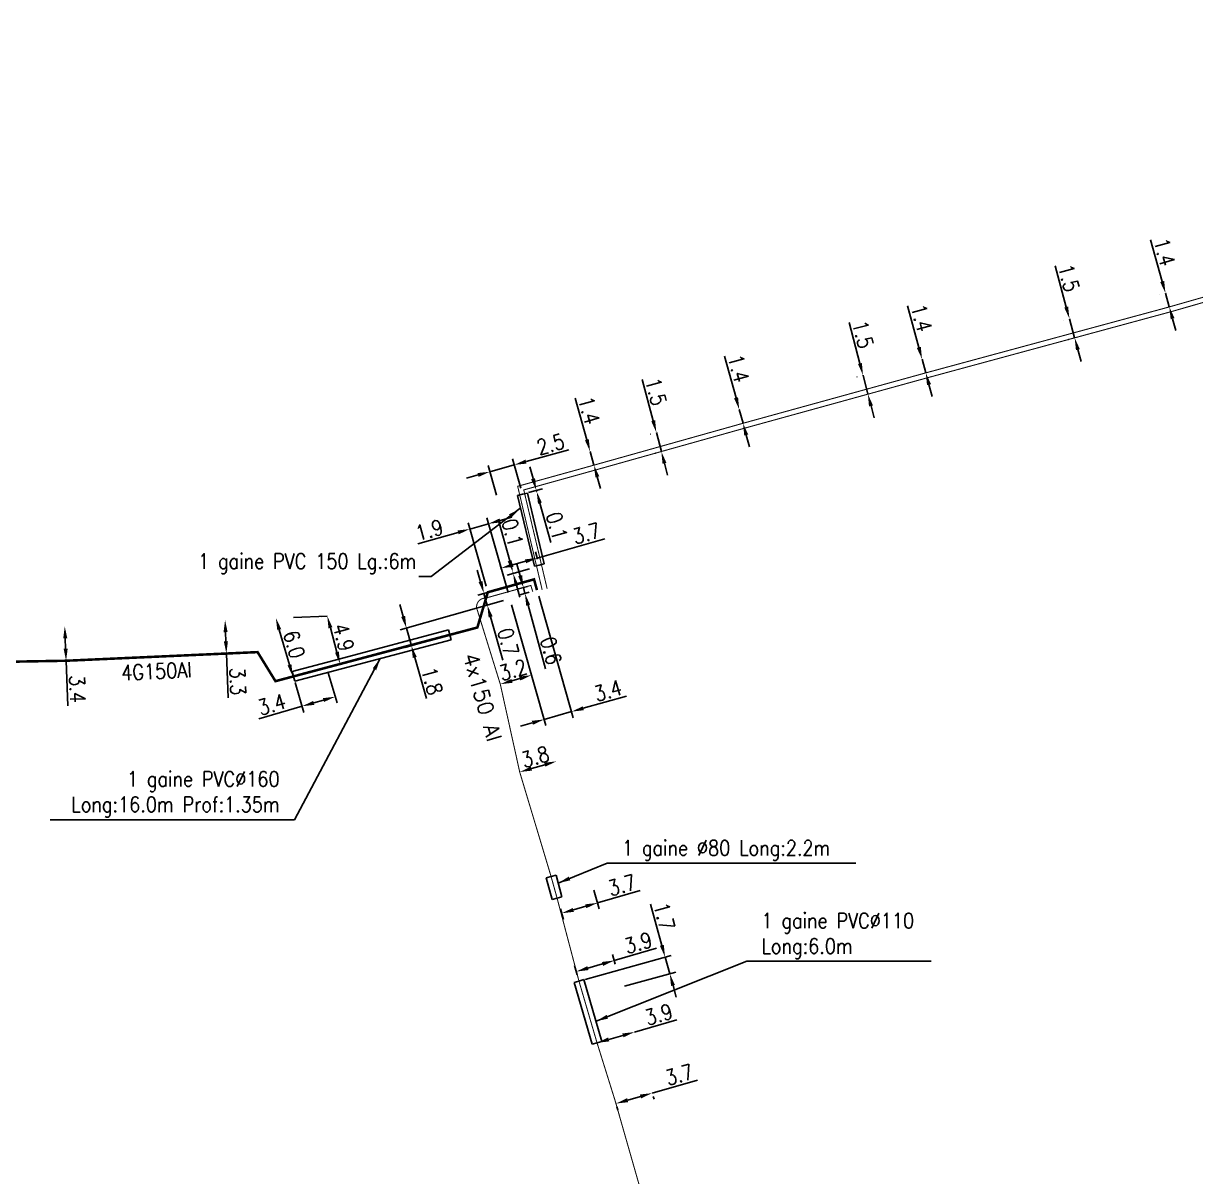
# Model space of a CAD drawing. Header units: millimetres. Extents: x 80993 to 81985, y 144000 to 145002.
# Drawn here: x 81644.3 to 81759.6, y 144456.6 to 144570 of the extents above; entities that cross this region are included whole.
import ezdxf
from ezdxf.enums import TextEntityAlignment as Align

# ---------------------------------------------------------------- set-up
doc = ezdxf.new("R2010")
doc.units = ezdxf.units.MM
doc.header["$PDMODE"] = 34
doc.linetypes.add('B_ST_AL', pattern=[2000, 1000, 1000])
doc.layers.get('Defpoints').update_dxf_attribs({"linetype": 'CONTINUOUS'})
for name, color, linetype in [('B_100', 3, 'CONTINUOUS'), ('B_110', 1, 'CONTINUOUS'), ('B_400', 7, 'CONTINUOUS')]:
    doc.layers.add(name, color=color, linetype=linetype)
doc.styles.get("Standard").update_dxf_attribs({"font": 'romans.shx', "width": 0.85})
doc.dimstyles.get("Standard").update_dxf_attribs({"dimtxt": 1.5, "dimasz": 1.2, "dimexe": 0.625, "dimexo": 0.625, "dimgap": 0.25, "dimtad": 1, "dimdec": 1, "dimzin": 0, "dimdsep": 46, "dimtxsty": 'Standard', "dimcen": -0.5, "dimadec": 0, "dimazin": 0, "dimtfac": 1, "dimtdec": 1, "dimtmove": 0, "dimatfit": 3, "dimfxl": 0, "dimtolj": 1, "dimtzin": 0, "dimarcsym": 0})

# ---------------------------------------------------------------- blocks, each defined once
blk = doc.blocks.new('*D266')
at = {"layer": 'B_100', "color": 0, "linetype": 'Continuous', "lineweight": -2, "transparency": 16777216}
blk.add_line((81692.36, 144505.34), (81693.13, 144505.56), dxfattribs=at)
at = {"layer": 'B_100', "color": 0, "linetype": 'Continuous', "transparency": 16777216}
for points in [[(81692.3, 144505.53), (81692.41, 144505.15), (81691.21, 144505.01)], [(81693.07, 144505.76), (81693.18, 144505.37), (81694.28, 144505.9)]]:
    blk.add_solid(points, dxfattribs=at)
at = {"layer": 'Defpoints', "color": 0, "linetype": 'Continuous', "transparency": 16777216}
for p in [(81694.28, 144505.9), (81694.28, 144505.9), (81691.21, 144505.01)]:
    blk.add_point(p, dxfattribs=at)
at = {"layer": 'B_100', "color": 0, "linetype": 'Continuous', "transparency": 16777216, "insert": (81692.46, 144506.41), "char_height": 1.5, "attachment_point": 5, "rotation": 16.1811}
blk.add_mtext('\\A1;3.2', dxfattribs=at)
blk = doc.blocks.new('*D267')
at = {"layer": 'B_100', "color": 0, "linetype": 'Continuous', "lineweight": -2, "transparency": 16777216}
blk.add_line((81694.27, 144496.71), (81695.59, 144497.09), dxfattribs=at)
at = {"layer": 'B_100', "color": 0, "linetype": 'Continuous', "transparency": 16777216}
for points in [[(81695.53, 144497.28), (81695.64, 144496.9), (81696.74, 144497.42)], [(81694.22, 144496.9), (81694.33, 144496.51), (81693.12, 144496.37)]]:
    blk.add_solid(points, dxfattribs=at)
at = {"layer": 'Defpoints', "color": 0, "linetype": 'Continuous', "transparency": 16777216}
for p in [(81696.74, 144497.42), (81696.74, 144497.42), (81693.12, 144496.37)]:
    blk.add_point(p, dxfattribs=at)
at = {"layer": 'B_100', "color": 0, "linetype": 'Continuous', "transparency": 16777216, "insert": (81694.65, 144497.86), "char_height": 1.5, "attachment_point": 5, "rotation": 16.1811}
blk.add_mtext('\\A1;3.8', dxfattribs=at)
blk = doc.blocks.new('*D268')
at = {"layer": 'B_100', "color": 0, "linetype": 'Continuous', "lineweight": -2, "transparency": 16777216}
for p, q in [((81700.42, 144484.75), (81700.95, 144482.89)), ((81700.78, 144483.49), (81704.98, 144484.71)), ((81697.12, 144482.91), (81697.42, 144481.87)), ((81698.4, 144482.8), (81699.63, 144483.16))]:
    blk.add_line(p, q, dxfattribs=at)
at = {"layer": 'B_100', "color": 0, "linetype": 'Continuous', "transparency": 16777216}
for points in [[(81699.57, 144483.35), (81699.68, 144482.97), (81700.78, 144483.49)], [(81698.34, 144482.99), (81698.45, 144482.61), (81697.25, 144482.47)]]:
    blk.add_solid(points, dxfattribs=at)
at = {"layer": 'Defpoints', "color": 0, "linetype": 'Continuous', "transparency": 16777216}
for p in [(81700.24, 144485.35), (81696.94, 144483.52), (81700.78, 144483.49)]:
    blk.add_point(p, dxfattribs=at)
at = {"layer": 'B_100', "color": 0, "linetype": 'Continuous', "transparency": 16777216, "insert": (81703.18, 144485.23), "char_height": 1.5, "attachment_point": 5, "rotation": 16.1811}
blk.add_mtext('\\A1;3.7', dxfattribs=at)
blk = doc.blocks.new('*D269')
at = {"layer": 'B_100', "color": 0, "linetype": 'Continuous', "lineweight": -2, "transparency": 16777216}
for p, q in [((81706.16, 144464.77), (81710.62, 144466.06)), ((81703.75, 144464.07), (81705.01, 144464.44)), ((81706.25, 144464.45), (81706.34, 144464.17)), ((81702.69, 144463.43), (81702.77, 144463.14))]:
    blk.add_line(p, q, dxfattribs=at)
at = {"layer": 'B_100', "color": 0, "linetype": 'Continuous', "transparency": 16777216}
for points in [[(81703.69, 144464.27), (81703.8, 144463.88), (81702.59, 144463.74)], [(81704.95, 144464.63), (81705.06, 144464.25), (81706.16, 144464.77)]]:
    blk.add_solid(points, dxfattribs=at)
at = {"layer": 'Defpoints', "color": 0, "linetype": 'Continuous', "transparency": 16777216}
for p in [(81706.08, 144465.06), (81702.51, 144464.03), (81706.16, 144464.77)]:
    blk.add_point(p, dxfattribs=at)
at = {"layer": 'B_100', "color": 0, "linetype": 'Continuous', "transparency": 16777216, "insert": (81708.82, 144466.58), "char_height": 1.5, "attachment_point": 5, "rotation": 16.0984}
blk.add_mtext('\\A1;3.7', dxfattribs=at)
blk = doc.blocks.new('*D392')
at = {"layer": 'B_100', "color": 0, "linetype": 'Continuous', "lineweight": -2, "transparency": 16777216}
for p, q in [((81746.91, 144542.13), (81745.81, 144546.17)), ((81746.63, 144540.8), (81746.63, 144540.8)), ((81747.74, 144539.1), (81747.23, 144540.97)), ((81747.16, 144538.94), (81747.14, 144538.93)), ((81748.06, 144537.94), (81748.38, 144536.78))]:
    blk.add_line(p, q, dxfattribs=at)
at = {"layer": 'B_100', "color": 0, "linetype": 'Continuous', "transparency": 16777216}
for points in [[(81747.1, 144542.18), (81746.72, 144542.07), (81747.23, 144540.97)], [(81748.25, 144537.99), (81747.87, 144537.89), (81747.74, 144539.1)]]:
    blk.add_solid(points, dxfattribs=at)
at = {"layer": 'Defpoints', "color": 0, "linetype": 'Continuous', "transparency": 16777216}
for p in [(81747.24, 144540.97), (81747.74, 144539.1), (81747.76, 144539.1)]:
    blk.add_point(p, dxfattribs=at)
at = {"layer": 'B_100', "color": 0, "linetype": 'Continuous', "transparency": 16777216, "insert": (81747.16, 144544.99), "char_height": 1.5, "attachment_point": 5, "rotation": 285.3201}
blk.add_mtext('\\A1;1.5', dxfattribs=at)
blk = doc.blocks.new('*D393')
at = {"layer": 'B_100', "color": 0, "linetype": 'Continuous', "lineweight": -2, "transparency": 16777216}
for p, q in [((81726.61, 144536.57), (81725.55, 144540.62)), ((81727.39, 144533.56), (81726.91, 144535.41)), ((81726.33, 144535.26), (81726.31, 144535.25)), ((81726.82, 144533.41), (81726.79, 144533.4)), ((81727.7, 144532.4), (81728, 144531.24))]:
    blk.add_line(p, q, dxfattribs=at)
at = {"layer": 'B_100', "color": 0, "linetype": 'Continuous', "transparency": 16777216}
for points in [[(81726.8, 144536.62), (81726.42, 144536.52), (81726.91, 144535.41)], [(81727.89, 144532.45), (81727.5, 144532.35), (81727.39, 144533.56)]]:
    blk.add_solid(points, dxfattribs=at)
at = {"layer": 'Defpoints', "color": 0, "linetype": 'Continuous', "transparency": 16777216}
for p in [(81726.94, 144535.41), (81727.39, 144533.56), (81727.43, 144533.57)]:
    blk.add_point(p, dxfattribs=at)
at = {"layer": 'B_100', "color": 0, "linetype": 'Continuous', "transparency": 16777216, "insert": (81726.9, 144539.43), "char_height": 1.5, "attachment_point": 5, "rotation": 284.6085}
blk.add_mtext('\\A1;1.5', dxfattribs=at)
blk = doc.blocks.new('*D395')
at = {"layer": 'B_100', "color": 0, "linetype": 'Continuous', "lineweight": -2, "transparency": 16777216}
for p, q in [((81756.36, 144544.64), (81755.21, 144548.73)), ((81757.06, 144542.14), (81756.68, 144543.49)), ((81756.08, 144543.32), (81756.08, 144543.32)), ((81756.46, 144541.97), (81756.46, 144541.97)), ((81757.38, 144540.98), (81757.7, 144539.83))]:
    blk.add_line(p, q, dxfattribs=at)
at = {"layer": 'B_100', "color": 0, "linetype": 'Continuous', "transparency": 16777216}
for points in [[(81756.55, 144544.7), (81756.16, 144544.59), (81756.68, 144543.49)], [(81757.57, 144541.04), (81757.19, 144540.93), (81757.06, 144542.14)]]:
    blk.add_solid(points, dxfattribs=at)
at = {"layer": 'Defpoints', "color": 0, "linetype": 'Continuous', "transparency": 16777216}
for p in [(81756.68, 144543.49), (81756.68, 144543.49), (81757.06, 144542.14)]:
    blk.add_point(p, dxfattribs=at)
at = {"layer": 'B_100', "color": 0, "linetype": 'Continuous', "transparency": 16777216, "insert": (81756.58, 144547.54), "char_height": 1.5, "attachment_point": 5, "rotation": 285.6465}
blk.add_mtext('\\A1;1.4', dxfattribs=at)
blk = doc.blocks.new('*D396')
at = {"layer": 'B_100', "color": 0, "linetype": 'Continuous', "lineweight": -2, "transparency": 16777216}
for p, q in [((81732.41, 144538.16), (81731.29, 144542.26)), ((81733.09, 144535.65), (81732.72, 144537)), ((81733.4, 144534.49), (81733.72, 144533.33))]:
    blk.add_line(p, q, dxfattribs=at)
at = {"layer": 'B_100', "color": 0, "linetype": 'Continuous', "transparency": 16777216}
for points in [[(81732.6, 144538.21), (81732.21, 144538.1), (81732.72, 144537)], [(81733.6, 144534.54), (81733.21, 144534.44), (81733.09, 144535.65)]]:
    blk.add_solid(points, dxfattribs=at)
at = {"layer": 'Defpoints', "color": 0, "linetype": 'Continuous', "transparency": 16777216}
for p in [(81732.72, 144537), (81732.72, 144537), (81733.09, 144535.65)]:
    blk.add_point(p, dxfattribs=at)
at = {"layer": 'B_100', "color": 0, "linetype": 'Continuous', "transparency": 16777216, "insert": (81732.66, 144541.05), "char_height": 1.5, "attachment_point": 5, "rotation": 285.193}
blk.add_mtext('\\A1;1.4', dxfattribs=at)
blk = doc.blocks.new('*D397')
at = {"layer": 'B_400', "color": 0, "linetype": 'Continuous', "lineweight": -2, "transparency": 16777216}
for p, q in [((81694.44, 144525.24), (81694.12, 144526.39)), ((81693.99, 144523.87), (81695.36, 144524.25)), ((81694.76, 144524.08), (81694.79, 144523.98)), ((81695.11, 144522.83), (81696.18, 144518.97))]:
    blk.add_line(p, q, dxfattribs=at)
at = {"layer": 'B_400', "color": 0, "linetype": 'Continuous', "transparency": 16777216}
for points in [[(81694.63, 144525.29), (81694.24, 144525.18), (81694.76, 144524.08)], [(81695.3, 144522.88), (81694.92, 144522.77), (81694.79, 144523.98)]]:
    blk.add_solid(points, dxfattribs=at)
at = {"layer": 'Defpoints', "color": 0, "linetype": 'Continuous', "transparency": 16777216}
for p in [(81694.79, 144523.98), (81693.39, 144523.7), (81693.42, 144523.6)]:
    blk.add_point(p, dxfattribs=at)
at = {"layer": 'B_400', "color": 0, "linetype": 'Continuous', "transparency": 16777216, "insert": (81696.77, 144520.59), "char_height": 1.5, "attachment_point": 5, "rotation": 285.5756}
blk.add_mtext('\\A1;0.1', dxfattribs=at)
blk = doc.blocks.new('*D398')
at = {"layer": 'B_400', "color": 0, "linetype": 'Continuous', "lineweight": -2, "transparency": 16777216}
for p, q in [((81693.74, 144526.92), (81697.95, 144528.09)), ((81690.82, 144523.63), (81690.01, 144526.53)), ((81690.18, 144525.92), (81692.59, 144526.6)), ((81693.22, 144524.3), (81692.42, 144527.2)), ((81689.02, 144525.6), (81687.87, 144525.28))]:
    blk.add_line(p, q, dxfattribs=at)
at = {"layer": 'B_400', "color": 0, "linetype": 'Continuous', "transparency": 16777216}
for points in [[(81693.69, 144527.11), (81693.79, 144526.72), (81692.59, 144526.6)], [(81688.97, 144525.79), (81689.07, 144525.41), (81690.18, 144525.92)]]:
    blk.add_solid(points, dxfattribs=at)
at = {"layer": 'Defpoints', "color": 0, "linetype": 'Continuous', "transparency": 16777216}
for p in [(81690.18, 144525.92), (81690.98, 144523.03), (81693.39, 144523.7)]:
    blk.add_point(p, dxfattribs=at)
at = {"layer": 'B_400', "color": 0, "linetype": 'Continuous', "transparency": 16777216, "insert": (81696.16, 144528.63), "char_height": 1.5, "attachment_point": 5, "rotation": 15.5756}
blk.add_mtext('\\A1;2.5', dxfattribs=at)
blk = doc.blocks.new('*D399')
at = {"layer": 'B_400', "color": 0, "linetype": 'Continuous', "lineweight": -2, "transparency": 16777216}
for p, q in [((81692.14, 144517.16), (81691.07, 144521.02)), ((81694.09, 144516.35), (81691.88, 144515.74)), ((81692.48, 144515.9), (81692.46, 144516)), ((81692.8, 144514.75), (81693.12, 144513.59))]:
    blk.add_line(p, q, dxfattribs=at)
at = {"layer": 'B_400', "color": 0, "linetype": 'Continuous', "transparency": 16777216}
for points in [[(81692.33, 144517.21), (81691.94, 144517.1), (81692.46, 144516)], [(81692.99, 144514.8), (81692.61, 144514.69), (81692.48, 144515.9)]]:
    blk.add_solid(points, dxfattribs=at)
at = {"layer": 'Defpoints', "color": 0, "linetype": 'Continuous', "transparency": 16777216}
for p in [(81692.46, 144516), (81694.66, 144516.61), (81694.69, 144516.51)]:
    blk.add_point(p, dxfattribs=at)
at = {"layer": 'B_400', "color": 0, "linetype": 'Continuous', "transparency": 16777216, "insert": (81692.41, 144519.93), "char_height": 1.5, "attachment_point": 5, "rotation": 285.4413}
blk.add_mtext('\\A1;0.1', dxfattribs=at)
blk = doc.blocks.new('*D400')
at = {"layer": 'B_400', "color": 0, "linetype": 'Continuous', "lineweight": -2, "transparency": 16777216}
for p, q in [((81694.85, 144517.43), (81701.49, 144519.32)), ((81691.31, 144516.33), (81691.12, 144517.03)), ((81692.44, 144516.75), (81693.69, 144517.11)), ((81694.88, 144517.32), (81694.68, 144518.04))]:
    blk.add_line(p, q, dxfattribs=at)
at = {"layer": 'B_400', "color": 0, "linetype": 'Continuous', "transparency": 16777216}
for points in [[(81692.39, 144516.94), (81692.5, 144516.56), (81691.29, 144516.43)], [(81693.64, 144517.3), (81693.75, 144516.91), (81694.85, 144517.43)]]:
    blk.add_solid(points, dxfattribs=at)
at = {"layer": 'Defpoints', "color": 0, "linetype": 'Continuous', "transparency": 16777216}
for p in [(81694.85, 144517.43), (81695.05, 144516.72), (81691.48, 144515.73)]:
    blk.add_point(p, dxfattribs=at)
at = {"layer": 'B_400', "color": 0, "linetype": 'Continuous', "transparency": 16777216, "insert": (81699.69, 144519.85), "char_height": 1.5, "attachment_point": 5, "rotation": 15.8278}
blk.add_mtext('\\A1;3.7', dxfattribs=at)
blk = doc.blocks.new('*D401')
at = {"layer": 'B_100', "color": 0, "linetype": 'Continuous', "lineweight": -2, "transparency": 16777216}
for p, q in [((81693.16, 144515.69), (81692.85, 144516.84)), ((81693.89, 144514.64), (81692.87, 144514.36)), ((81694.05, 144514.06), (81693.03, 144513.79)), ((81693.48, 144514.53), (81693.63, 144513.95)), ((81693.95, 144512.79), (81695.65, 144506.52))]:
    blk.add_line(p, q, dxfattribs=at)
at = {"layer": 'B_100', "color": 0, "linetype": 'Continuous', "transparency": 16777216}
for points in [[(81693.36, 144515.74), (81692.97, 144515.63), (81693.48, 144514.53)], [(81694.14, 144512.84), (81693.76, 144512.74), (81693.63, 144513.95)]]:
    blk.add_solid(points, dxfattribs=at)
at = {"layer": 'Defpoints', "color": 0, "linetype": 'Continuous', "transparency": 16777216}
for p in [(81694.5, 144514.8), (81693.63, 144513.95), (81694.65, 144514.23)]:
    blk.add_point(p, dxfattribs=at)
at = {"layer": 'B_100', "color": 0, "linetype": 'Continuous', "transparency": 16777216, "insert": (81696.2, 144508.31), "char_height": 1.5, "attachment_point": 5, "rotation": 285.1898}
blk.add_mtext('\\A1;0.6', dxfattribs=at)
blk = doc.blocks.new('*D402')
at = {"layer": 'B_100', "color": 0, "linetype": 'Continuous', "lineweight": -2, "transparency": 16777216}
for p, q in [((81699.73, 144529.07), (81698.58, 144533.16)), ((81700.43, 144526.57), (81700.05, 144527.91)), ((81700.76, 144525.41), (81701.08, 144524.26))]:
    blk.add_line(p, q, dxfattribs=at)
at = {"layer": 'B_100', "color": 0, "linetype": 'Continuous', "transparency": 16777216}
for points in [[(81699.92, 144529.12), (81699.54, 144529.02), (81700.05, 144527.91)], [(81700.95, 144525.47), (81700.57, 144525.36), (81700.43, 144526.57)]]:
    blk.add_solid(points, dxfattribs=at)
at = {"layer": 'Defpoints', "color": 0, "linetype": 'Continuous', "transparency": 16777216}
for p in [(81700.05, 144527.91), (81700.05, 144527.91), (81700.43, 144526.57)]:
    blk.add_point(p, dxfattribs=at)
at = {"layer": 'B_100', "color": 0, "linetype": 'Continuous', "transparency": 16777216, "insert": (81699.95, 144531.96), "char_height": 1.5, "attachment_point": 5, "rotation": 285.7283}
blk.add_mtext('\\A1;1.4', dxfattribs=at)
blk = doc.blocks.new('*D403')
at = {"layer": 'B_100', "color": 0, "linetype": 'Continuous', "lineweight": -2, "transparency": 16777216}
for p, q in [((81706.26, 144530.94), (81705.18, 144534.99)), ((81705.98, 144529.62), (81705.96, 144529.62)), ((81707.06, 144527.91), (81706.57, 144529.78)), ((81706.47, 144527.75), (81706.46, 144527.75)), ((81707.37, 144526.75), (81707.68, 144525.59))]:
    blk.add_line(p, q, dxfattribs=at)
at = {"layer": 'B_100', "color": 0, "linetype": 'Continuous', "transparency": 16777216}
for points in [[(81706.45, 144530.99), (81706.07, 144530.89), (81706.57, 144529.78)], [(81707.56, 144526.8), (81707.18, 144526.7), (81707.06, 144527.91)]]:
    blk.add_solid(points, dxfattribs=at)
at = {"layer": 'Defpoints', "color": 0, "linetype": 'Continuous', "transparency": 16777216}
for p in [(81706.59, 144529.78), (81707.06, 144527.91), (81707.07, 144527.91)]:
    blk.add_point(p, dxfattribs=at)
at = {"layer": 'B_100', "color": 0, "linetype": 'Continuous', "transparency": 16777216, "insert": (81706.53, 144533.8), "char_height": 1.5, "attachment_point": 5, "rotation": 284.8817}
blk.add_mtext('\\A1;1.5', dxfattribs=at)
blk = doc.blocks.new('*D404')
at = {"layer": 'B_100', "color": 0, "linetype": 'Continuous', "lineweight": -2, "transparency": 16777216}
for p, q in [((81714.41, 144533.19), (81713.29, 144537.29)), ((81715.1, 144530.69), (81714.73, 144532.04)), ((81715.42, 144529.53), (81715.73, 144528.37))]:
    blk.add_line(p, q, dxfattribs=at)
at = {"layer": 'B_100', "color": 0, "linetype": 'Continuous', "transparency": 16777216}
for points in [[(81714.61, 144533.25), (81714.22, 144533.14), (81714.73, 144532.04)], [(81715.61, 144529.58), (81715.22, 144529.48), (81715.1, 144530.69)]]:
    blk.add_solid(points, dxfattribs=at)
at = {"layer": 'Defpoints', "color": 0, "linetype": 'Continuous', "transparency": 16777216}
for p in [(81714.73, 144532.04), (81714.73, 144532.04), (81715.1, 144530.69)]:
    blk.add_point(p, dxfattribs=at)
at = {"layer": 'B_100', "color": 0, "linetype": 'Continuous', "transparency": 16777216, "insert": (81714.66, 144536.09), "char_height": 1.5, "attachment_point": 5, "rotation": 285.3177}
blk.add_mtext('\\A1;1.4', dxfattribs=at)
blk = doc.blocks.new('*D466')
at = {"layer": 'B_110', "color": 0, "linetype": 'Continuous', "lineweight": -2, "transparency": 16777216}
for p, q in [((81648.39, 144509.51), (81648.43, 144508.52)), ((81648.47, 144507.32), (81648.65, 144502.89))]:
    blk.add_line(p, q, dxfattribs=at)
at = {"layer": 'B_110', "color": 0, "linetype": 'Continuous', "transparency": 16777216}
for points in [[(81648.59, 144509.52), (81648.19, 144509.51), (81648.34, 144510.71)], [(81648.63, 144508.52), (81648.23, 144508.51), (81648.47, 144507.32)]]:
    blk.add_solid(points, dxfattribs=at)
at = {"layer": 'Defpoints', "color": 0, "linetype": 'Continuous', "transparency": 16777216}
for p in [(81648.34, 144510.71), (81648.34, 144510.71), (81648.47, 144507.32)]:
    blk.add_point(p, dxfattribs=at)
at = {"layer": 'B_110', "color": 0, "linetype": 'Continuous', "transparency": 16777216, "insert": (81649.58, 144504.54), "char_height": 1.5, "attachment_point": 5, "rotation": 272.2392}
blk.add_mtext('\\A1;3.4', dxfattribs=at)
blk = doc.blocks.new('*D468')
at = {"layer": 'B_110', "color": 0, "linetype": 'Continuous', "lineweight": -2, "transparency": 16777216}
for p, q in [((81664.17, 144510.13), (81664.2, 144509.23)), ((81664.25, 144508.03), (81664.42, 144503.67))]:
    blk.add_line(p, q, dxfattribs=at)
at = {"layer": 'B_110', "color": 0, "linetype": 'Continuous', "transparency": 16777216}
for points in [[(81664.37, 144510.14), (81663.97, 144510.12), (81664.12, 144511.33)], [(81664.4, 144509.24), (81664, 144509.22), (81664.25, 144508.03)]]:
    blk.add_solid(points, dxfattribs=at)
at = {"layer": 'Defpoints', "color": 0, "linetype": 'Continuous', "transparency": 16777216}
for p in [(81664.12, 144511.33), (81664.12, 144511.33), (81664.25, 144508.03)]:
    blk.add_point(p, dxfattribs=at)
at = {"layer": 'B_110', "color": 0, "linetype": 'Continuous', "transparency": 16777216, "insert": (81665.36, 144505.29), "char_height": 1.5, "attachment_point": 5, "rotation": 272.2392}
blk.add_mtext('\\A1;3.3', dxfattribs=at)
blk = doc.blocks.new('*D469')
at = {"layer": 'B_110', "color": 0, "linetype": 'Continuous', "lineweight": -2, "transparency": 16777216}
for p, q in [((81694.99, 144513.67), (81698.39, 144501.71)), ((81692.31, 144512.82), (81695.69, 144500.94)), ((81699.38, 144502.64), (81703.64, 144503.85)), ((81695.52, 144501.54), (81698.22, 144502.31)), ((81694.36, 144501.22), (81693.21, 144500.89))]:
    blk.add_line(p, q, dxfattribs=at)
at = {"layer": 'B_110', "color": 0, "linetype": 'Continuous', "transparency": 16777216}
for points in [[(81699.32, 144502.83), (81699.43, 144502.45), (81698.22, 144502.31)], [(81694.31, 144501.41), (81694.42, 144501.02), (81695.52, 144501.54)]]:
    blk.add_solid(points, dxfattribs=at)
at = {"layer": 'Defpoints', "color": 0, "linetype": 'Continuous', "transparency": 16777216}
for p in [(81694.82, 144514.27), (81692.14, 144513.42), (81695.52, 144501.54)]:
    blk.add_point(p, dxfattribs=at)
at = {"layer": 'B_110', "color": 0, "linetype": 'Continuous', "transparency": 16777216, "insert": (81701.81, 144504.37), "char_height": 1.5, "attachment_point": 5, "rotation": 15.8736}
blk.add_mtext('\\A1;3.4', dxfattribs=at)
blk = doc.blocks.new('*D470')
at = {"layer": 'B_110', "color": 0, "linetype": 'Continuous', "lineweight": -2, "transparency": 16777216}
for p, q in [((81689.81, 144514.66), (81688.04, 144520.88)), ((81690.04, 144520.8), (81688.21, 144520.28)), ((81691.97, 144514.02), (81689.87, 144521.4)), ((81691.2, 144521.13), (81692.35, 144521.45)), ((81687.06, 144519.95), (81683.09, 144518.82))]:
    blk.add_line(p, q, dxfattribs=at)
at = {"layer": 'B_110', "color": 0, "linetype": 'Continuous', "transparency": 16777216}
for points in [[(81691.14, 144521.32), (81691.25, 144520.93), (81690.04, 144520.8)], [(81687.01, 144520.14), (81687.11, 144519.76), (81688.21, 144520.28)]]:
    blk.add_solid(points, dxfattribs=at)
at = {"layer": 'Defpoints', "color": 0, "linetype": 'Continuous', "transparency": 16777216}
for p in [(81690.04, 144520.8), (81689.98, 144514.06), (81692.14, 144513.42)]:
    blk.add_point(p, dxfattribs=at)
at = {"layer": 'B_110', "color": 0, "linetype": 'Continuous', "transparency": 16777216, "insert": (81684.22, 144520.18), "char_height": 1.5, "attachment_point": 5, "rotation": 15.8736}
blk.add_mtext('\\A1;1.9', dxfattribs=at)
blk = doc.blocks.new('*D471')
at = {"layer": 'B_110', "color": 0, "linetype": 'Continuous', "lineweight": -2, "transparency": 16777216}
for p, q in [((81689.27, 144515.1), (81688.94, 144516.25)), ((81691.21, 144514.4), (81689, 144513.77)), ((81689.6, 144513.95), (81689.93, 144512.79)), ((81691.54, 144513.25), (81689.33, 144512.62)), ((81690.26, 144511.64), (81691.46, 144507.38))]:
    blk.add_line(p, q, dxfattribs=at)
at = {"layer": 'B_110', "color": 0, "linetype": 'Continuous', "transparency": 16777216}
for points in [[(81689.46, 144515.15), (81689.08, 144515.05), (81689.6, 144513.95)], [(81690.45, 144511.69), (81690.06, 144511.58), (81689.93, 144512.79)]]:
    blk.add_solid(points, dxfattribs=at)
at = {"layer": 'Defpoints', "color": 0, "linetype": 'Continuous', "transparency": 16777216}
for p in [(81691.81, 144514.57), (81689.93, 144512.79), (81692.14, 144513.42)]:
    blk.add_point(p, dxfattribs=at)
at = {"layer": 'B_110', "color": 0, "linetype": 'Continuous', "transparency": 16777216, "insert": (81691.99, 144509.18), "char_height": 1.5, "attachment_point": 5, "rotation": 285.8736}
blk.add_mtext('\\A1;0.7', dxfattribs=at)
blk = doc.blocks.new('*D472')
at = {"layer": 'B_400', "color": 0, "linetype": 'Continuous', "lineweight": -2, "transparency": 16777216}
for p, q in [((81670.46, 144506.92), (81669.46, 144510.37)), ((81670.24, 144505.6), (81670.19, 144505.59))]:
    blk.add_line(p, q, dxfattribs=at)
at = {"layer": 'B_400', "color": 0, "linetype": 'Continuous', "transparency": 16777216}
for points in [[(81669.65, 144510.43), (81669.26, 144510.32), (81669.12, 144511.53)], [(81670.65, 144506.97), (81670.27, 144506.86), (81670.79, 144505.76)]]:
    blk.add_solid(points, dxfattribs=at)
at = {"layer": 'Defpoints', "color": 0, "linetype": 'Continuous', "transparency": 16777216}
for p in [(81669.12, 144511.53), (81669.12, 144511.53), (81670.84, 144505.78)]:
    blk.add_point(p, dxfattribs=at)
at = {"layer": 'B_400', "color": 0, "linetype": 'Continuous', "transparency": 16777216, "insert": (81670.92, 144508.92), "char_height": 1.5, "attachment_point": 5, "rotation": 286.1567}
blk.add_mtext('\\A1;6.0', dxfattribs=at)
blk = doc.blocks.new('*D473')
at = {"layer": 'B_400', "color": 0, "linetype": 'Continuous', "lineweight": -2, "transparency": 16777216}
for p, q in [((81674.28, 144506.12), (81675.14, 144503.18)), ((81671.02, 144505.18), (81671.87, 144502.24)), ((81673.81, 144503.45), (81672.85, 144503.17)), ((81671.7, 144502.84), (81667.44, 144501.61))]:
    blk.add_line(p, q, dxfattribs=at)
at = {"layer": 'B_400', "color": 0, "linetype": 'Continuous', "transparency": 16777216}
for points in [[(81672.79, 144503.36), (81672.9, 144502.98), (81671.7, 144502.84)], [(81673.75, 144503.64), (81673.86, 144503.26), (81674.96, 144503.78)]]:
    blk.add_solid(points, dxfattribs=at)
at = {"layer": 'Defpoints', "color": 0, "linetype": 'Continuous', "transparency": 16777216}
for p in [(81674.11, 144506.72), (81670.84, 144505.78), (81674.96, 144503.78)]:
    blk.add_point(p, dxfattribs=at)
at = {"layer": 'B_400', "color": 0, "linetype": 'Continuous', "transparency": 16777216, "insert": (81668.71, 144503.02), "char_height": 1.5, "attachment_point": 5, "rotation": 16.1567}
blk.add_mtext('\\A1;3.4', dxfattribs=at)
blk = doc.blocks.new('*D474')
at = {"layer": 'B_400', "color": 0, "linetype": 'Continuous', "lineweight": -2, "transparency": 16777216}
for p, q in [((81673.58, 144511.56), (81673.58, 144511.56)), ((81675.13, 144508.16), (81674.49, 144510.56))]:
    blk.add_line(p, q, dxfattribs=at)
at = {"layer": 'B_400', "color": 0, "linetype": 'Continuous', "transparency": 16777216}
for points in [[(81674.68, 144510.62), (81674.3, 144510.51), (81674.18, 144511.72)], [(81675.32, 144508.22), (81674.94, 144508.11), (81675.44, 144507)]]:
    blk.add_solid(points, dxfattribs=at)
at = {"layer": 'Defpoints', "color": 0, "linetype": 'Continuous', "transparency": 16777216}
for p in [(81674.18, 144511.72), (81674.18, 144511.72), (81675.44, 144507)]:
    blk.add_point(p, dxfattribs=at)
at = {"layer": 'B_400', "color": 0, "linetype": 'Continuous', "transparency": 16777216, "insert": (81675.78, 144509.62), "char_height": 1.5, "attachment_point": 5, "rotation": 284.9384}
blk.add_mtext('\\A1;4.9', dxfattribs=at)
blk = doc.blocks.new('*D475')
at = {"layer": 'B_400', "color": 0, "linetype": 'Continuous', "lineweight": -2, "transparency": 16777216}
for p, q in [((81681.64, 144511.68), (81681.32, 144512.84)), ((81691.54, 144513.25), (81681.37, 144510.36)), ((81681.97, 144510.53), (81682.46, 144508.8)), ((81685.63, 144509.7), (81681.86, 144508.63)), ((81682.79, 144507.64), (81683.94, 144503.61))]:
    blk.add_line(p, q, dxfattribs=at)
at = {"layer": 'B_400', "color": 0, "linetype": 'Continuous', "transparency": 16777216}
for points in [[(81681.84, 144511.74), (81681.45, 144511.63), (81681.97, 144510.53)], [(81682.98, 144507.7), (81682.6, 144507.59), (81682.46, 144508.8)]]:
    blk.add_solid(points, dxfattribs=at)
at = {"layer": 'Defpoints', "color": 0, "linetype": 'Continuous', "transparency": 16777216}
for p in [(81692.14, 144513.42), (81681.97, 144510.53), (81686.23, 144509.87)]:
    blk.add_point(p, dxfattribs=at)
at = {"layer": 'B_400', "color": 0, "linetype": 'Continuous', "transparency": 16777216, "insert": (81684.49, 144505.33), "char_height": 1.5, "attachment_point": 5, "rotation": 285.8736}
blk.add_mtext('\\A1;1.8', dxfattribs=at)
blk = doc.blocks.new('*D595')
at = {"layer": 'B_400', "color": 0, "linetype": 'Continuous', "lineweight": -2, "transparency": 16777216}
for p, q in [((81702.43, 144477.82), (81706.57, 144479.02)), ((81702.53, 144477.46), (81702.25, 144478.42)), ((81698.78, 144476.4), (81698.51, 144477.33)), ((81699.83, 144477.07), (81701.27, 144477.49))]:
    blk.add_line(p, q, dxfattribs=at)
at = {"layer": 'B_400', "color": 0, "linetype": 'Continuous', "transparency": 16777216}
for points in [[(81701.22, 144477.68), (81701.33, 144477.29), (81702.43, 144477.82)], [(81699.78, 144477.26), (81699.89, 144476.88), (81698.68, 144476.73)]]:
    blk.add_solid(points, dxfattribs=at)
at = {"layer": 'Defpoints', "color": 0, "linetype": 'Continuous', "transparency": 16777216}
for p in [(81702.43, 144477.82), (81702.7, 144476.86), (81698.95, 144475.8)]:
    blk.add_point(p, dxfattribs=at)
at = {"layer": 'B_400', "color": 0, "linetype": 'Continuous', "transparency": 16777216, "insert": (81704.79, 144479.55), "char_height": 1.5, "attachment_point": 5, "rotation": 16.1811}
blk.add_mtext('\\A1;3.9', dxfattribs=at)
blk = doc.blocks.new('*D596')
at = {"layer": 'B_400', "color": 0, "linetype": 'Continuous', "lineweight": -2, "transparency": 16777216}
for p, q in [((81704.43, 144470.78), (81708.57, 144471.98)), ((81701.88, 144470.05), (81703.27, 144470.45))]:
    blk.add_line(p, q, dxfattribs=at)
at = {"layer": 'B_400', "color": 0, "linetype": 'Continuous', "transparency": 16777216}
for points in [[(81703.22, 144470.64), (81703.33, 144470.26), (81704.43, 144470.78)], [(81701.82, 144470.24), (81701.94, 144469.86), (81700.73, 144469.72)]]:
    blk.add_solid(points, dxfattribs=at)
at = {"layer": 'Defpoints', "color": 0, "linetype": 'Continuous', "transparency": 16777216}
for p in [(81704.43, 144470.78), (81704.43, 144470.78), (81700.73, 144469.72)]:
    blk.add_point(p, dxfattribs=at)
at = {"layer": 'B_400', "color": 0, "linetype": 'Continuous', "transparency": 16777216, "insert": (81706.8, 144472.51), "char_height": 1.5, "attachment_point": 5, "rotation": 16.0984}
blk.add_mtext('\\A1;3.9', dxfattribs=at)
blk = doc.blocks.new('*D597')
at = {"layer": 'B_400', "color": 0, "linetype": 'Continuous', "lineweight": -2, "transparency": 16777216}
for p, q in [((81707.11, 144479.31), (81705.99, 144483.35)), ((81699.55, 144475.96), (81708.04, 144478.32)), ((81707.89, 144476.52), (81707.43, 144478.15)), ((81703.45, 144475.28), (81708.49, 144476.68)), ((81708.21, 144475.36), (81708.53, 144474.2))]:
    blk.add_line(p, q, dxfattribs=at)
at = {"layer": 'B_400', "color": 0, "linetype": 'Continuous', "transparency": 16777216}
for points in [[(81707.3, 144479.36), (81706.92, 144479.26), (81707.43, 144478.15)], [(81708.4, 144475.41), (81708.02, 144475.31), (81707.89, 144476.52)]]:
    blk.add_solid(points, dxfattribs=at)
at = {"layer": 'Defpoints', "color": 0, "linetype": 'Continuous', "transparency": 16777216}
for p in [(81707.89, 144476.52), (81698.95, 144475.8), (81702.84, 144475.11)]:
    blk.add_point(p, dxfattribs=at)
at = {"layer": 'B_400', "color": 0, "linetype": 'Continuous', "transparency": 16777216, "insert": (81707.35, 144482.17), "char_height": 1.5, "attachment_point": 5, "rotation": 285.5356}
blk.add_mtext('\\A1;1.7', dxfattribs=at)

msp = doc.modelspace()

# ---------------------------------------------------------------- linework, layer by layer
at = {"layer": 'B_100', "const_width": 0.1, "flags": 128}
msp.add_lwpolyline([(81695.33, 144514.3), (81692.92, 144524.49), (81700.43, 144526.57), (81715.1, 144530.69), (81733.09, 144535.65), (81757.06, 144542.14), (81781.3, 144549.08), (81790.56, 144551.6), (81808, 144556.36), (81813.33, 144557.87), (81818.16, 144558.72, 0.175664), (81819.37, 144561.68, -0.105853), (81820.05, 144564.32), (81826.3, 144569.97), (81842.58, 144552.4), (81843.71, 144551.81), (81850.54, 144544.74, 0.389642), (81852.03, 144544.75, 0.17727), (81852.43, 144546.48, -0.154197), (81852.88, 144548.1), (81862.8, 144554.7), (81863.13, 144554.2)], format="xyb", dxfattribs=at)
at = {"layer": 'B_100', "linetype": 'B_ST_AL', "const_width": 0.1, "flags": 128}
for points in [[(81695.82, 144514.41), (81693.52, 144524.13), (81700.57, 144526.09), (81715.23, 144530.2), (81733.22, 144535.16), (81757.19, 144541.66), (81781.43, 144548.6), (81790.73, 144551.05), (81808.14, 144555.84), (81813.46, 144557.34), (81818.43, 144558.22, 0.184975), (81819.91, 144561.66, -0.101671), (81820.49, 144563.99), (81826.27, 144569.26), (81842.27, 144552), (81843.4, 144551.41), (81861.27, 144532.91), (81861.63, 144531.94), (81864, 144529.45, 0.072311), (81865.25, 144528.46, 0.034394), (81868.4, 144526.93, 0.0532), (81871.87, 144525.93, 0.0375), (81877.01, 144525.43, 0.027998), (81881.93, 144525.6, 0.070313), (81883.76, 144526.03, 0.132851), (81886.06, 144527.53), (81886.06, 144527.53), (81890.66, 144530.02), (81907.15, 144538.7), (81923.79, 144547.62), (81924.47, 144547.98), (81924.84, 144548.17)], [(81694.4, 144514.12), (81694.22, 144514.73), (81694.22, 144514.73), (81689.75, 144513.48, 0.559386), (81688.96, 144512.26), (81691.21, 144505.01), (81693.12, 144496.37), (81696.21, 144486.08), (81696.8, 144483.95), (81698.95, 144475.8), (81700.73, 144469.72), (81702.51, 144464.03), (81706.32, 144450.68), (81711.12, 144434.42), (81714.08, 144424.54), (81715.95, 144418.41), (81717.71, 144412.3), (81722.24, 144399.07), (81729.21, 144388.49), (81736.2, 144376.9), (81741.37, 144372.43), (81742.97, 144369.9), (81745.19, 144367.88), (81745.61, 144367.96), (81748.06, 144366.34), (81751.63, 144364.23), (81756.62, 144361.83), (81761.83, 144359.95), (81768.71, 144356.79), (81770.78, 144355.59), (81775.46, 144353.59), (81784.64, 144349.12), (81790.33, 144346.44), (81792.6, 144345.24), (81794.64, 144344.54), (81795.16, 144344.42), (81795.69, 144344.43), (81795.95, 144344.39), (81796.58, 144344.03), (81797.04, 144343.78), (81798, 144343.38, 0.306172), (81800.98, 144343.86), (81802.7, 144345.12), (81804.43, 144346.01, 0.276696), (81804.54, 144346.34)]]:
    msp.add_lwpolyline(points, format="xyb", dxfattribs=at)
at = {"layer": 'B_110', "linetype": 'B_ST_AL', "const_width": 0.25, "flags": 128}
msp.add_lwpolyline([(81632.53, 144507.04), (81648.47, 144507.32), (81664.25, 144508.03), (81667.32, 144508.17), (81669.08, 144505.31), (81688.95, 144510.59), (81689.98, 144514.06), (81691.81, 144514.57), (81694.53, 144515.33), (81694.82, 144514.27)], dxfattribs=at)
at = {"layer": 'B_400', "color": 7}
for p, q in [((81693.88, 144523.81), (81693.39, 144523.7)), ((81693.88, 144523.81), (81695.53, 144516.85)), ((81692.91, 144523.58), (81693.39, 144523.7)), ((81692.91, 144523.58), (81694.56, 144516.62)), ((81694.56, 144516.62), (81695.04, 144516.74)), ((81695.53, 144516.85), (81695.04, 144516.74)), ((81675.31, 144507.49), (81686.1, 144510.35)), ((81686.1, 144510.35), (81686.23, 144509.87)), ((81675.57, 144506.52), (81686.36, 144509.39)), ((81686.36, 144509.39), (81686.23, 144509.87)), ((81670.72, 144506.26), (81675.31, 144507.49)), ((81670.97, 144505.3), (81675.57, 144506.52)), ((81670.72, 144506.26), (81670.84, 144505.78)), ((81670.97, 144505.3), (81670.84, 144505.78)), ((81698.47, 144475.66), (81698.95, 144475.8)), ((81700.25, 144469.58), (81698.47, 144475.66)), ((81699.43, 144475.94), (81698.95, 144475.8)), ((81701.21, 144469.86), (81699.43, 144475.94)), ((81700.25, 144469.58), (81700.73, 144469.72)), ((81701.21, 144469.86), (81700.73, 144469.72))]:
    msp.add_line(p, q, dxfattribs=at)
at = {"layer": 'B_400', "color": 7, "linetype": 'CONTINUOUS'}
for p, q in [((81695.73, 144485.94), (81696.21, 144486.08)), ((81696.32, 144483.81), (81695.73, 144485.94)), ((81696.7, 144486.21), (81696.21, 144486.08)), ((81697.28, 144484.08), (81696.7, 144486.21)), ((81696.32, 144483.81), (81696.8, 144483.95)), ((81697.28, 144484.08), (81696.8, 144483.95))]:
    msp.add_line(p, q, dxfattribs=at)
at = {"layer": 'B_400', "linetype": 'Continuous', "flags": 128}
msp.add_lwpolyline([(81670.87, 144511.59), (81674.18, 144511.72)], dxfattribs=at)

# ---------------------------------------------------------------- texts
at = {"layer": 'B_100', "linetype": 'Continuous'}
msp.add_text('4x150 Al', height=1.5, rotation=285.8228, dxfattribs=at).set_placement((81689.45, 144503.74), align=Align.MIDDLE)
at = {"layer": 'B_110', "linetype": 'Continuous', "width": 0.85}
msp.add_text('4G150Al', height=1.5, rotation=2.6021, dxfattribs=at).set_placement((81657.37, 144506.29), align=Align.MIDDLE)
at = {"layer": 'B_400', "linetype": 'Continuous', "char_height": 1.5}
for s, insert, attachment_point in [('\\A1;1 gaine PVC 150 Lg.:6m', (81682.94, 144516.87), 6), ('1 gaine PVC%%C160\\PLong:16.0m Prof:1.35m', (81669.49, 144491.93), 9), ('1 gaine %%C80 Long:2.2m', (81703.19, 144487.65), 7), ('1 gaine PVC%%C110\\PLong:6.0m', (81716.92, 144477.99), 7)]:
    msp.add_mtext(s, dxfattribs=dict(at, insert=insert, attachment_point=attachment_point))

# ---------------------------------------------------------------- dimensions: what is measured, and where the dimension line sits
at = {"layer": 'B_100', "linetype": 'Continuous'}
for base, p1, p2, angle, picture, middle in [((81756.68, 144543.49), (81757.06, 144542.14), (81756.68, 144543.49), 105.6465, '*D395', (81755.62, 144547.27)), ((81732.72, 144537), (81733.09, 144535.65), (81732.72, 144537), 105.193, '*D396', (81731.69, 144540.79)), ((81714.73, 144532.04), (81715.1, 144530.69), (81714.73, 144532.04), 105.3177, '*D404', (81713.69, 144535.82)), ((81700.05, 144527.91), (81700.43, 144526.57), (81700.05, 144527.91), 105.7283, '*D402', (81698.99, 144531.69)), ((81693.63, 144513.95), (81694.5, 144514.8), (81694.65, 144514.23), 285.1898, '*D401', (81695.24, 144508.05))]:
    dim = msp.add_linear_dim(base=base, p1=p1, p2=p2, angle=angle, dimstyle='Standard', dxfattribs=at)
    dim.commit()
    dim.dimension.update_dxf_attribs({"geometry": picture, "text_midpoint": middle, "dimtype": 161})
for base, p1, p2, angle, text, picture, middle in [((81747.74, 144539.1), (81747.24, 144540.97), (81747.76, 144539.1), 285.3201, '1.5', '*D392', (81746.2, 144544.72)), ((81727.39, 144533.56), (81726.94, 144535.41), (81727.43, 144533.57), 284.6085, '1.5', '*D393', (81725.93, 144539.18)), ((81707.06, 144527.91), (81706.59, 144529.78), (81707.07, 144527.91), 284.8817, '1.5', '*D403', (81705.57, 144533.54)), ((81694.28, 144505.9), (81691.21, 144505.01), (81694.28, 144505.9), 16.1811, '3.2', '*D266', (81692.74, 144505.45)), ((81696.74, 144497.42), (81693.12, 144496.37), (81696.74, 144497.42), 16.1811, '3.8', '*D267', (81694.93, 144496.9)), ((81700.78, 144483.49), (81696.94, 144483.52), (81700.24, 144485.35), 16.1811, '3.7', '*D268', (81703.46, 144484.27)), ((81706.16, 144464.77), (81702.51, 144464.03), (81706.08, 144465.06), 16.0984, '3.7', '*D269', (81709.1, 144465.62))]:
    dim = msp.add_linear_dim(base=base, p1=p1, p2=p2, angle=angle, text=text, dimstyle='Standard', dxfattribs=at)
    dim.commit()
    dim.dimension.update_dxf_attribs({"geometry": picture, "text_midpoint": middle, "dimtype": 160})
at = {"layer": 'B_110', "linetype": 'Continuous'}
for base, p1, p2, angle, picture, middle in [((81690.04, 144520.8), (81689.98, 144514.06), (81692.14, 144513.42), 195.8736, '*D470', (81684.5, 144519.22)), ((81664.12, 144511.33), (81664.25, 144508.03), (81664.12, 144511.33), 272.2392, '*D468', (81664.36, 144505.25)), ((81648.34, 144510.71), (81648.47, 144507.32), (81648.34, 144510.71), 272.2392, '*D466', (81648.58, 144504.5))]:
    dim = msp.add_linear_dim(base=base, p1=p1, p2=p2, angle=angle, dimstyle='Standard', dxfattribs=at)
    dim.commit()
    dim.dimension.update_dxf_attribs({"geometry": picture, "text_midpoint": middle, "dimtype": 160})
for base, p1, angle, text, picture, middle in [((81689.93, 144512.79), (81691.81, 144514.57), 105.8736, '0.7', '*D471', (81691.03, 144508.91)), ((81695.52, 144501.54), (81694.82, 144514.27), 15.8736, '3.4', '*D469', (81702.09, 144503.41))]:
    dim = msp.add_linear_dim(base=base, p1=p1, p2=(81692.14, 144513.42), angle=angle, text=text, dimstyle='Standard', dxfattribs=at)
    dim.commit()
    dim.dimension.update_dxf_attribs({"geometry": picture, "text_midpoint": middle, "dimtype": 160})
at = {"layer": 'B_400', "linetype": 'Continuous'}
for base, p1, p2, angle, picture, middle, dimtype in [((81690.18, 144525.92), (81693.39, 144523.7), (81690.98, 144523.03), 195.5756, '*D398', (81696.42, 144527.67), 161), ((81694.85, 144517.43), (81691.48, 144515.73), (81695.05, 144516.72), 195.8278, '*D400', (81699.96, 144518.88), 160), ((81681.97, 144510.53), (81686.23, 144509.87), (81692.14, 144513.42), 285.8736, '*D475', (81683.53, 144505.05), 160), ((81669.12, 144511.53), (81670.84, 144505.78), (81669.12, 144511.53), 286.1567, '*D472', (81669.96, 144508.65), 160), ((81674.96, 144503.78), (81670.84, 144505.78), (81674.11, 144506.72), 196.1567, '*D473', (81668.99, 144502.05), 160)]:
    dim = msp.add_linear_dim(base=base, p1=p1, p2=p2, angle=angle, dimstyle='Standard', dxfattribs=at)
    dim.commit()
    dim.dimension.update_dxf_attribs({"geometry": picture, "text_midpoint": middle, "dimtype": dimtype})
for base, p1, p2, angle, override, picture, middle, dimtype in [((81694.79, 144523.98), (81693.39, 144523.7), (81693.42, 144523.6), 285.5756, {"dimse2": 1}, '*D397', (81695.81, 144520.32), 161), ((81692.46, 144516), (81694.69, 144516.51), (81694.66, 144516.61), 105.4413, {"dimse2": 1}, '*D399', (81691.44, 144519.66), 161), ((81707.89, 144476.52), (81698.95, 144475.8), (81702.84, 144475.11), 105.5356, {"dimfxl": 1.25}, '*D597', (81706.39, 144481.91), 160), ((81702.43, 144477.82), (81698.95, 144475.8), (81702.7, 144476.86), 196.1811, {"dimfxl": 1.25}, '*D595', (81705.07, 144478.59), 160), ((81704.4262, 144470.7849), (81700.7271, 144469.7173), (81704.4262, 144470.7849), 196.0984, {"dimfxl": 1.25}, '*D596', (81707.0735, 144471.5489), 160)]:
    dim = msp.add_linear_dim(base=base, p1=p1, p2=p2, angle=angle, dimstyle='Standard', override=override, dxfattribs=at)
    dim.commit()
    dim.dimension.update_dxf_attribs({"geometry": picture, "text_midpoint": middle, "dimtype": dimtype})
dim = msp.add_linear_dim(base=(81674.18, 144511.72), p1=(81675.44, 144507), p2=(81674.18, 144511.72), angle=284.9384, text='4.9', dimstyle='Standard', dxfattribs=at)
dim.commit()
dim.dimension.update_dxf_attribs({"geometry": '*D474', "text_midpoint": (81674.81, 144509.36), "dimtype": 160})

# ---------------------------------------------------------------- leaders
msp.add_leader([(81693.14, 144522.29), (81684.39, 144515.62), (81683.19, 144515.62)], dimstyle='Standard', dxfattribs=at)
at = {"layer": 'B_400', "linetype": 'Continuous', "annotation_type": 0, "has_hookline": 1, "hookline_direction": 1, "text_width": 22.59}
msp.add_leader([(81679.39, 144507.54), (81670.94, 144491.68), (81669.74, 144491.68)], dimstyle='Standard', dxfattribs=at)
at = {"layer": 'B_400', "linetype": 'Continuous', "annotation_type": 0, "has_hookline": 1, "hookline_direction": 0}
for points, text_width in [([(81696.91, 144485.44), (81701.74, 144487.4), (81702.94, 144487.4)], 23.01), ([(81700.63, 144471.84), (81715.47, 144477.74), (81716.67, 144477.74)], 16.7)]:
    msp.add_leader(points, dimstyle='Standard', override={"dimfxl": 1.25}, dxfattribs=dict(at, text_width=text_width))

doc.saveas('drawing.dxf')
